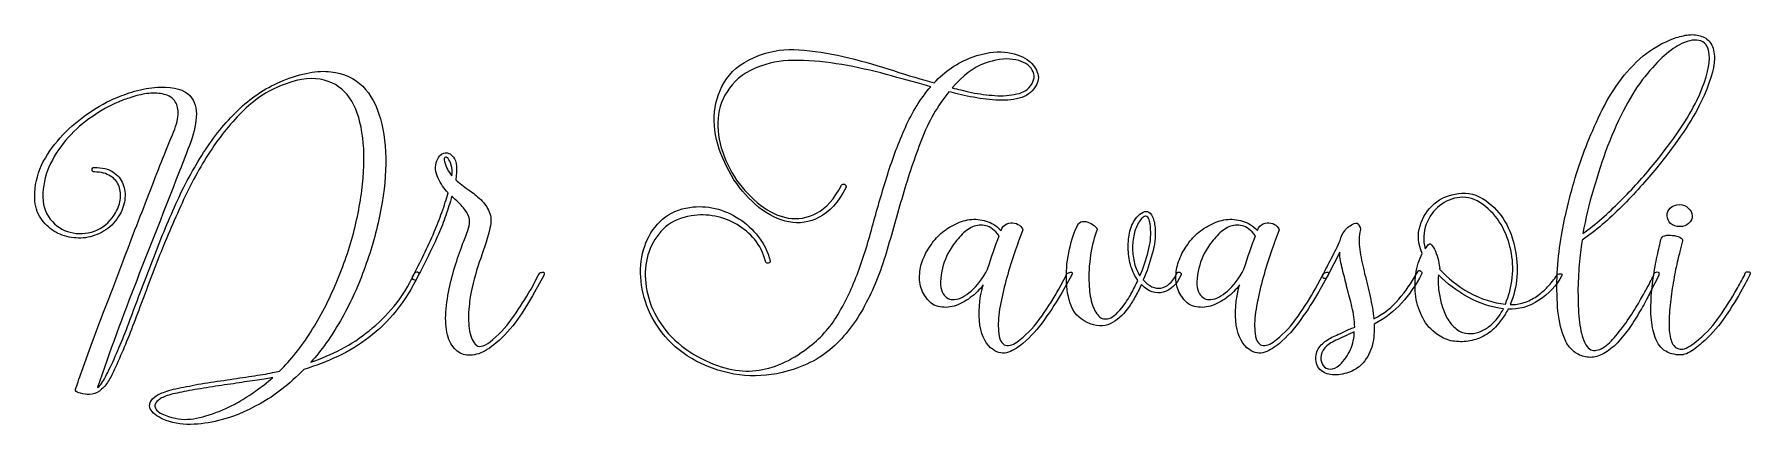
# Model space of a CAD drawing. Header units: millimetres. Extents: x 46 to 160, y 178 to 204.
import ezdxf

# ---------------------------------------------------------------- set-up
doc = ezdxf.new("R2010")
doc.units = ezdxf.units.MM
doc.layers.add('Layer_1', color=7, linetype='CONTINUOUS')

msp = doc.modelspace()

# ---------------------------------------------------------------- linework, layer by layer
at = {"layer": 'Layer_1', "color": 7}
for points in [[(107.0089, 200.213137)], [(73.455467, 195.33634)], [(50.316043, 194.65054)], [(99.693704, 193.78694)], [(155.06574, 192.49154)], [(148.69032, 190.58654)], [(110.1077, 190.43414)], [(127.0495, 190.43414)], [(119.4041, 187.79254)], [(139.13991, 187.84334)], [(147.29331, 187.81794)], [(152.88132, 186.90354)], [(118.6675, 185.70974)], [(73.557067, 184.41434)], [(133.5773, 184.08414)], [(134.8981, 184.59214)], [(156.53894, 183.34754)], [(58.342442, 178.75014)]]:
    msp.add_lwpolyline(points, close=True, dxfattribs=at)
for points in [[(111.6571, 190.76434), (111.4285, 190.18014)], [(128.5989, 190.76434), (128.3703, 190.18014)], [(138.25091, 189.57054), (138.47951, 189.84994)], [(155.26894, 190.10394), (155.09114, 189.39274)], [(132.6121, 189.34194), (131.8247, 187.81794), (131.7485, 187.66554)], [(71.677467, 187.71634), (71.601267, 187.56394)], [(79.170467, 186.90354), (79.653067, 187.81794), (79.729267, 187.94494)], [(80.008667, 187.81794), (79.399067, 186.70034)], [(114.0447, 186.90354), (114.5273, 187.81794)], [(114.8829, 187.81794), (114.2733, 186.70034)], [(130.9865, 186.90354), (131.4691, 187.81794)], [(131.8247, 187.81794), (131.2151, 186.70034)], [(137.6921, 187.91954), (137.7683, 188.04654)], [(153.69412, 187.81794), (153.13532, 186.70034)], [(153.36392, 187.81794), (153.36392, 187.86874)], [(159.40914, 187.25914), (159.10434, 186.70034)], [(159.38374, 187.89414), (159.43454, 187.99574), (159.45994, 188.02114)], [(49.477843, 181.49334), (50.189043, 183.44914)]]:
    msp.add_lwpolyline(points, dxfattribs=at)
for points in [[(152.67812, 202.321337), (153.28772, 202.829337), (153.97352, 203.218804), (154.73552, 203.489737)], [(155.21812, 203.134137), (154.489987, 202.79547), (153.677187, 202.067337), (152.77972, 200.949737)], [(154.73552, 203.489737), (155.057253, 203.60827), (155.37052, 203.68447), (155.67532, 203.718337)], [(156.48812, 203.311937), (156.13252, 203.43047), (155.709187, 203.371204), (155.21812, 203.134137)], [(155.67532, 203.718337), (155.997053, 203.752204), (156.28492, 203.718337), (156.53892, 203.616737)], [(157.04692, 202.168937), (157.04692, 202.812404), (156.860653, 203.193404), (156.48812, 203.311937)], [(156.53892, 203.616737), (156.79292, 203.53207), (156.99612, 203.371204), (157.14852, 203.134137)], [(157.14852, 203.134137), (157.30092, 202.89707), (157.37712, 202.56687), (157.37712, 202.143537)], [(92.276905, 201.051337), (92.801838, 201.694804), (93.597705, 202.177404), (94.664505, 202.499137)], [(94.664505, 202.499137), (95.426505, 202.736204), (96.281638, 202.803937), (97.229905, 202.702337)], [(97.179105, 202.016537), (96.247772, 202.067337), (95.418038, 201.98267), (94.689905, 201.762537)], [(100.0747, 201.686337), (99.092569, 201.872604), (98.127371, 201.98267), (97.179105, 202.016537)], [(97.229905, 202.702337), (98.195104, 202.61767), (99.177236, 202.448337), (100.1763, 202.194337)], [(100.1763, 202.194337), (101.175367, 201.95727), (102.1575, 201.67787), (103.1227, 201.356137)], [(106.9581, 201.533937), (107.381433, 201.821804), (107.838633, 202.05887), (108.3297, 202.245137)], [(108.3297, 202.245137), (109.1425, 202.533004), (109.8537, 202.64307), (110.4633, 202.575337)], [(111.0221, 202.092737), (110.480233, 202.177404), (109.845233, 202.08427), (109.1171, 201.813337)], [(110.4633, 202.575337), (111.0729, 202.507604), (111.572433, 202.346737), (111.9619, 202.092737)], [(112.2159, 201.508537), (111.9619, 201.83027), (111.563967, 202.025004), (111.0221, 202.092737)], [(111.9619, 202.092737), (112.2667, 201.872604), (112.486833, 201.593204), (112.6223, 201.254537)], [(151.05252, 200.568737), (151.526653, 201.229137), (152.06852, 201.813337), (152.67812, 202.321337)], [(156.20872, 199.374937), (156.76752, 200.543337), (157.04692, 201.47467), (157.04692, 202.168937)], [(157.37712, 202.143537), (157.360187, 201.432337), (157.063853, 200.475604), (156.48812, 199.273337)], [(62.787442, 200.695737), (64.023575, 201.186804), (65.073442, 201.381537), (65.937042, 201.279937)], [(65.505242, 200.721137), (64.810975, 200.924337), (63.947375, 200.83967), (62.914442, 200.467137)], [(65.937042, 201.279937), (66.800642, 201.178337), (67.503375, 200.856604), (68.045242, 200.314737)], [(91.337105, 198.917737), (91.455638, 199.69667), (91.768905, 200.40787), (92.276905, 201.051337)], [(94.689905, 201.762537), (93.690838, 201.457737), (92.945772, 201.009004), (92.454705, 200.416337)], [(102.9957, 201.000537), (102.047433, 201.27147), (101.073767, 201.50007), (100.0747, 201.686337)], [(105.5865, 200.289337), (104.8245, 200.50947), (103.9609, 200.746537), (102.9957, 201.000537)], [(103.1227, 201.356137), (104.104833, 201.034404), (105.0023, 200.76347), (105.8151, 200.543337)], [(105.8151, 200.543337), (106.1707, 200.932804), (106.5517, 201.263004), (106.9581, 201.533937)], [(109.1171, 201.813337), (108.4059, 201.559337), (107.703167, 201.025937), (107.0089, 200.213137)], [(112.2667, 200.467137), (112.486833, 200.83967), (112.4699, 201.186804), (112.2159, 201.508537)], [(112.6223, 201.254537), (112.757767, 200.932804), (112.715433, 200.61107), (112.4953, 200.289337)], [(152.77972, 200.949737), (151.882253, 199.832137), (151.060987, 198.299671), (150.31592, 196.35234)], [(51.814643, 199.578137), (52.20411, 199.74747), (52.652843, 199.89987), (53.160843, 200.035337)], [(53.770443, 199.832137), (53.414843, 199.781337), (53.06771, 199.69667), (52.729043, 199.578137)], [(53.160843, 200.035337), (53.668843, 200.170804), (54.168376, 200.247004), (54.659443, 200.263937)], [(54.811843, 199.806737), (54.49011, 199.87447), (54.142976, 199.882937), (53.770443, 199.832137)], [(54.659443, 200.263937), (55.624643, 200.28087), (56.276576, 200.094604), (56.615243, 199.705137)], [(55.599243, 199.374937), (55.412976, 199.612004), (55.15051, 199.755937), (54.811843, 199.806737)], [(56.615243, 199.705137), (56.953909, 199.332604), (57.097842, 198.85847), (57.047042, 198.282737)], [(59.942642, 198.866937), (60.789309, 199.662804), (61.737575, 200.272404), (62.787442, 200.695737)], [(62.914442, 200.467137), (61.915375, 200.111537), (61.009442, 199.535804), (60.196642, 198.739937)], [(67.181642, 199.552737), (66.775242, 200.145404), (66.216442, 200.53487), (65.505242, 200.721137)], [(68.045242, 200.314737), (68.587109, 199.77287), (68.976575, 199.053204), (69.213642, 198.155737)], [(92.454705, 200.416337), (91.963638, 199.82367), (91.667305, 199.171737), (91.565705, 198.460537)], [(103.9101, 197.596937), (104.350367, 198.596004), (104.909167, 199.49347), (105.5865, 200.289337)], [(106.7803, 199.959137), (106.035233, 199.027804), (105.4341, 197.969471), (104.9769, 196.78414)], [(108.2027, 199.628937), (107.6439, 199.74747), (107.169767, 199.857537), (106.7803, 199.959137)], [(107.0089, 200.213137), (107.347567, 200.12847), (107.7709, 200.02687), (108.2789, 199.908337)], [(108.2789, 199.908337), (108.803833, 199.806737), (109.3203, 199.739004), (109.8283, 199.705137)], [(109.8283, 199.705137), (110.353233, 199.67127), (110.835833, 199.705137), (111.2761, 199.806737)], [(111.2761, 199.806737), (111.7333, 199.908337), (112.0635, 200.12847), (112.2667, 200.467137)], [(112.4953, 200.289337), (112.258233, 199.89987), (111.902633, 199.64587), (111.4285, 199.527337)], [(149.83332, 198.485937), (150.18892, 199.231004), (150.59532, 199.92527), (151.05252, 200.568737)], [(48.233243, 197.114337), (48.758176, 197.656204), (49.33391, 198.138804), (49.960443, 198.562137)], [(49.960443, 198.562137), (50.586976, 198.98547), (51.205043, 199.324137), (51.814643, 199.578137)], [(51.941643, 199.298737), (51.348976, 199.044737), (50.75631, 198.714537), (50.163643, 198.308137)], [(52.729043, 199.578137), (52.40731, 199.476537), (52.144843, 199.383404), (51.941643, 199.298737)], [(55.548443, 197.292137), (55.751643, 197.800137), (55.853243, 198.22347), (55.853243, 198.562137)], [(55.853243, 198.562137), (55.853243, 198.900804), (55.768576, 199.171737), (55.599243, 199.374937)], [(57.656642, 196.12374), (58.333975, 197.156671), (59.095975, 198.07107), (59.942642, 198.866937)], [(60.196642, 198.739937), (59.383842, 197.961004), (58.638775, 197.046605), (57.961442, 195.99674)], [(67.994442, 197.266737), (67.858975, 198.19807), (67.588042, 198.96007), (67.181642, 199.552737)], [(91.514905, 196.47934), (91.277838, 197.326005), (91.218572, 198.138804), (91.337105, 198.917737)], [(109.8791, 199.400337), (109.3203, 199.434204), (108.7615, 199.510404), (108.2027, 199.628937)], [(111.4285, 199.527337), (110.954367, 199.408804), (110.4379, 199.36647), (109.8791, 199.400337)], [(153.33852, 195.13314), (154.693187, 196.792605), (155.64992, 198.206537), (156.20872, 199.374937)], [(156.48812, 199.273337), (155.912387, 198.07107), (154.93872, 196.623271), (153.56712, 194.92994)], [(50.163643, 198.308137), (49.58791, 197.91867), (49.062976, 197.461471), (48.588843, 196.93654)], [(57.047042, 198.282737), (57.013175, 197.707004), (56.860776, 197.080471), (56.589843, 196.40314)], [(69.213642, 198.155737), (69.467642, 197.275206), (69.586175, 196.284607), (69.569242, 195.18394)], [(91.565705, 198.460537), (91.464105, 197.749337), (91.523372, 197.012738), (91.743505, 196.25074)], [(102.7417, 194.49814), (103.080367, 195.581873), (103.469833, 196.614806), (103.9101, 197.596937)], [(148.89352, 196.32694), (149.164453, 197.038138), (149.47772, 197.757804), (149.83332, 198.485937)], [(46.937843, 195.33634), (47.293443, 195.979807), (47.725243, 196.572472), (48.233243, 197.114337)], [(48.588843, 196.93654), (48.11471, 196.411607), (47.725243, 195.835873), (47.420443, 195.20934)], [(54.837243, 195.56494), (55.108176, 196.22534), (55.345243, 196.801072), (55.548443, 197.292137)], [(56.589843, 196.40314), (56.335843, 195.725807), (56.098776, 195.10774), (55.878643, 194.54894)], [(68.070642, 194.24414), (68.172242, 195.344807), (68.146842, 196.352339), (67.994442, 197.266737)], [(92.581705, 194.14254), (92.124505, 194.870673), (91.768905, 195.649607), (91.514905, 196.47934)], [(91.743505, 196.25074), (91.980572, 195.48874), (92.319238, 194.77754), (92.759505, 194.11714)], [(104.9769, 196.78414), (104.5197, 195.598807), (104.104833, 194.37114), (103.7323, 193.10114)], [(148.18232, 194.26954), (148.402453, 194.997673), (148.63952, 195.683473), (148.89352, 196.32694)], [(150.31592, 196.35234), (149.977253, 195.421007), (149.663987, 194.47274), (149.37612, 193.50754)], [(46.379043, 193.27894), (46.41291, 194.007073), (46.599176, 194.692873), (46.937843, 195.33634)], [(47.420443, 195.20934), (47.115643, 194.59974), (46.94631, 193.947807), (46.912443, 193.25354)], [(54.024443, 193.45674), (54.31231, 194.21874), (54.583243, 194.921473), (54.837243, 195.56494)], [(55.802443, 192.77094), (56.361242, 193.973207), (56.979309, 195.090807), (57.656642, 196.12374)], [(57.961442, 195.99674), (57.284109, 194.963807), (56.666042, 193.829273), (56.107243, 192.59314)], [(69.569242, 195.18394), (69.552309, 194.100207), (69.416842, 192.94874), (69.162842, 191.72954)], [(73.023667, 194.24414), (72.8374, 194.633607), (72.812, 195.014607), (72.947467, 195.38714)], [(72.947467, 195.38714), (73.032134, 195.658073), (73.184534, 195.827407), (73.404667, 195.89514)], [(73.404667, 195.89514), (73.641734, 195.962873), (73.8534, 195.878207), (74.039667, 195.64114)], [(73.480867, 195.61574), (73.430067, 195.581873), (73.4216, 195.48874), (73.455467, 195.33634)], [(73.455467, 195.33634), (73.540134, 194.98074), (73.701, 194.667473), (73.938067, 194.39654)], [(73.684067, 195.53954), (73.616334, 195.624207), (73.5486, 195.649607), (73.480867, 195.61574)], [(73.887267, 195.10774), (73.836467, 195.31094), (73.768734, 195.454873), (73.684067, 195.53954)], [(73.938067, 194.39654), (73.971934, 194.684407), (73.955, 194.921473), (73.887267, 195.10774)], [(74.039667, 195.64114), (74.1582, 195.505673), (74.225934, 195.302473), (74.242867, 195.03154)], [(151.15412, 192.72014), (151.96692, 193.53294), (152.695053, 194.337273), (153.33852, 195.13314)], [(50.163643, 194.80294), (50.163643, 194.90454), (50.214443, 194.95534), (50.316043, 194.95534)], [(50.316043, 194.65054), (50.214443, 194.65054), (50.163643, 194.70134), (50.163643, 194.80294)], [(50.316043, 194.95534), (50.824043, 194.95534), (51.230443, 194.85374), (51.535243, 194.65054)], [(51.382843, 194.37114), (51.11191, 194.557407), (50.75631, 194.65054), (50.316043, 194.65054)], [(51.941643, 193.71074), (51.840043, 193.981673), (51.653776, 194.201807), (51.382843, 194.37114)], [(51.535243, 194.65054), (51.856976, 194.44734), (52.07711, 194.184873), (52.195643, 193.86314)], [(55.878643, 194.54894), (54.964243, 192.21214), (54.041376, 189.858407), (53.110043, 187.48774)], [(67.486442, 190.81514), (67.791242, 192.017407), (67.985975, 193.160407), (68.070642, 194.24414)], [(73.684067, 193.27894), (73.430067, 193.549873), (73.209934, 193.871607), (73.023667, 194.24414)], [(74.242867, 195.03154), (74.2598, 194.77754), (74.242867, 194.481207), (74.192067, 194.14254)], [(74.192067, 194.14254), (74.446067, 193.905473), (74.725467, 193.68534), (75.030267, 193.48214)], [(94.232705, 192.31374), (93.606172, 192.82174), (93.055838, 193.43134), (92.581705, 194.14254)], [(92.759505, 194.11714), (93.216705, 193.473673), (93.741638, 192.92334), (94.334305, 192.46614)], [(101.7765, 191.22154), (102.0813, 192.33914), (102.403033, 193.43134), (102.7417, 194.49814)], [(147.59812, 192.05974), (147.767453, 192.82174), (147.962187, 193.55834), (148.18232, 194.26954)], [(153.56712, 194.92994), (153.228453, 194.52354), (152.864387, 194.100207), (152.47492, 193.65994)], [(46.607643, 191.88194), (46.421376, 192.28834), (46.345176, 192.754007), (46.379043, 193.27894)], [(46.912443, 193.25354), (46.878576, 192.54234), (47.039443, 191.966607), (47.395043, 191.52634)], [(52.017843, 192.79634), (52.068643, 193.135007), (52.043243, 193.439807), (51.941643, 193.71074)], [(52.195643, 193.86314), (52.33111, 193.541407), (52.373443, 193.185807), (52.322643, 192.79634)], [(53.110043, 191.11994), (53.431776, 191.93274), (53.736576, 192.711673), (54.024443, 193.45674)], [(73.277667, 191.98354), (73.447, 192.44074), (73.582467, 192.87254), (73.684067, 193.27894)], [(73.938067, 193.05034), (73.819534, 192.627007), (73.684067, 192.203673), (73.531667, 191.78034)], [(74.700067, 192.28834), (74.5138, 192.508473), (74.2598, 192.762473), (73.938067, 193.05034)], [(75.030267, 193.48214), (75.335067, 193.27894), (75.606, 193.058807), (75.843067, 192.82174)], [(98.042705, 191.93274), (98.669238, 192.254473), (99.219571, 192.87254), (99.693704, 193.78694)], [(99.973104, 193.60914), (99.465104, 192.64394), (98.880904, 191.992007), (98.220505, 191.65334)], [(99.693704, 193.78694), (99.744504, 193.854673), (99.812237, 193.871607), (99.896904, 193.83774)], [(99.896904, 193.83774), (99.981568, 193.78694), (100.006968, 193.71074), (99.973104, 193.60914)], [(103.7323, 193.10114), (103.3767, 191.83114), (103.012633, 190.56114), (102.6401, 189.29114)], [(138.86051, 192.54234), (139.31771, 192.931807), (139.85111, 193.160407), (140.46071, 193.22814)], [(140.56231, 192.97414), (140.05431, 192.92334), (139.605577, 192.737073), (139.21611, 192.41534)], [(140.46071, 193.22814), (141.087243, 193.312807), (141.688377, 193.160407), (142.26411, 192.77094)], [(142.06091, 192.51694), (141.569843, 192.87254), (141.07031, 193.02494), (140.56231, 192.97414)], [(149.37612, 193.50754), (149.088253, 192.54234), (148.859653, 191.568673), (148.69032, 190.58654)], [(152.47492, 193.65994), (152.085453, 193.219673), (151.679053, 192.787873), (151.25572, 192.36454)], [(47.395043, 190.91674), (47.07331, 191.17074), (46.810843, 191.492473), (46.607643, 191.88194)], [(50.316043, 190.73894), (50.85791, 190.925207), (51.298176, 191.289273), (51.636843, 191.83114)], [(51.636843, 191.83114), (51.840043, 192.152873), (51.967043, 192.474607), (52.017843, 192.79634)], [(52.322643, 192.79634), (52.271843, 192.423807), (52.12791, 192.051273), (51.890843, 191.67874)], [(54.278443, 189.11334), (54.752576, 190.349473), (55.260576, 191.568673), (55.802443, 192.77094)], [(56.107243, 192.59314), (55.548443, 191.37394), (55.02351, 190.146273), (54.532443, 188.91014)], [(69.162842, 191.72954), (68.908842, 190.527273), (68.561709, 189.333473), (68.121442, 188.14814)], [(72.769667, 190.68814), (72.955934, 191.111473), (73.125267, 191.543273), (73.277667, 191.98354)], [(73.531667, 191.78034), (73.3962, 191.37394), (73.235334, 190.959073), (73.049067, 190.53574)], [(75.055667, 191.67874), (75.004867, 191.88194), (74.886334, 192.08514), (74.700067, 192.28834)], [(75.843067, 192.82174), (76.097067, 192.584673), (76.283334, 192.31374), (76.401867, 192.00894)], [(76.401867, 192.00894), (76.537334, 191.721073), (76.554267, 191.365473), (76.452667, 190.94214)], [(87.857305, 191.52634), (88.348372, 191.949673), (88.949505, 192.21214), (89.660705, 192.31374)], [(89.762305, 191.75494), (89.084972, 191.65334), (88.517705, 191.407807), (88.060505, 191.01834)], [(89.660705, 192.31374), (90.219505, 192.398407), (90.778305, 192.373007), (91.337105, 192.23754)], [(91.337105, 191.72954), (90.812172, 191.83114), (90.287238, 191.839607), (89.762305, 191.75494)], [(91.337105, 192.23754), (91.912838, 192.102073), (92.437772, 191.873473), (92.911905, 191.55174)], [(92.784905, 191.17074), (92.344638, 191.441673), (91.862038, 191.62794), (91.337105, 191.72954)], [(96.213905, 191.34854), (95.536572, 191.484007), (94.876172, 191.80574), (94.232705, 192.31374)], [(94.334305, 192.46614), (94.926972, 192.00894), (95.536572, 191.721073), (96.163105, 191.60254)], [(96.163105, 191.60254), (96.806572, 191.50094), (97.433105, 191.611007), (98.042705, 191.93274)], [(119.1247, 191.55174), (119.243233, 191.721073), (119.370233, 191.848073), (119.5057, 191.93274)], [(119.5057, 191.93274), (119.6581, 192.03434), (119.793567, 192.068207), (119.9121, 192.03434)], [(119.8105, 191.72954), (119.742767, 191.746473), (119.666567, 191.712607), (119.5819, 191.62794)], [(120.0137, 191.50094), (119.9629, 191.636407), (119.895167, 191.712607), (119.8105, 191.72954)], [(119.9121, 192.03434), (120.047567, 192.000473), (120.157633, 191.88194), (120.2423, 191.67874)], [(137.92071, 191.09454), (138.106977, 191.687207), (138.420243, 192.169807), (138.86051, 192.54234)], [(139.21611, 192.41534), (138.826643, 192.11054), (138.53031, 191.70414), (138.32711, 191.19614)], [(143.28011, 191.17074), (142.97531, 191.695673), (142.56891, 192.144407), (142.06091, 192.51694)], [(142.26411, 192.77094), (142.789043, 192.381473), (143.212377, 191.915807), (143.53411, 191.37394)], [(147.21712, 190.18014), (147.335653, 190.89134), (147.462653, 191.517873), (147.59812, 192.05974)], [(148.69032, 190.58654), (149.520053, 191.19614), (150.34132, 191.90734), (151.15412, 192.72014)], [(151.25572, 192.36454), (150.832387, 191.941207), (150.400587, 191.543273), (149.96032, 191.17074)], [(154.25294, 191.75494), (154.236007, 191.95814), (154.30374, 192.127473), (154.45614, 192.26294)], [(154.48154, 191.24694), (154.32914, 191.39934), (154.25294, 191.568673), (154.25294, 191.75494)], [(154.45614, 192.26294), (154.625473, 192.41534), (154.828673, 192.49154), (155.06574, 192.49154)], [(155.06574, 192.49154), (155.302807, 192.49154), (155.49754, 192.41534), (155.64994, 192.26294)], [(155.64994, 192.26294), (155.819273, 192.127473), (155.90394, 191.95814), (155.90394, 191.75494)], [(155.90394, 191.75494), (155.920873, 191.568673), (155.844673, 191.39934), (155.67534, 191.24694)], [(47.395043, 191.52634), (47.767576, 191.086073), (48.207843, 190.798207), (48.715843, 190.66274)], [(48.487243, 190.38334), (48.080843, 190.48494), (47.716776, 190.66274), (47.395043, 190.91674)], [(48.715843, 190.66274), (49.240776, 190.527273), (49.774176, 190.552673), (50.316043, 190.73894)], [(50.925643, 190.73894), (50.55311, 190.518807), (50.155176, 190.374873), (49.731843, 190.30714)], [(51.890843, 191.67874), (51.636843, 191.27234), (51.31511, 190.959073), (50.925643, 190.73894)], [(52.195643, 188.70694), (52.500443, 189.51974), (52.805243, 190.324073), (53.110043, 191.11994)], [(66.292642, 187.30994), (66.783709, 188.461407), (67.181642, 189.629807), (67.486442, 190.81514)], [(72.083867, 189.18954), (72.337867, 189.69754), (72.566467, 190.197073), (72.769667, 190.68814)], [(74.852467, 190.40874), (74.971, 190.679673), (75.0472, 190.908273), (75.081067, 191.09454)], [(75.081067, 191.09454), (75.131867, 191.29774), (75.1234, 191.492473), (75.055667, 191.67874)], [(76.452667, 190.94214), (76.3172, 190.349473), (76.114, 189.689073), (75.843067, 188.96094)], [(86.765105, 189.97694), (87.019105, 190.58654), (87.383172, 191.103007), (87.857305, 191.52634)], [(88.060505, 191.01834), (87.620238, 190.628873), (87.281572, 190.15474), (87.044505, 189.59594)], [(93.953305, 190.18014), (93.614638, 190.58654), (93.225172, 190.91674), (92.784905, 191.17074)], [(92.911905, 191.55174), (93.402972, 191.24694), (93.826305, 190.857473), (94.181905, 190.38334)], [(98.220505, 191.65334), (97.560105, 191.314673), (96.891238, 191.213073), (96.213905, 191.34854)], [(100.7859, 188.04654), (101.158433, 189.06254), (101.488633, 190.120873), (101.7765, 191.22154)], [(106.1453, 190.48494), (106.433167, 190.755873), (106.746433, 190.976007), (107.0851, 191.14534)], [(107.0851, 191.14534), (107.4407, 191.331607), (107.7963, 191.45014), (108.1519, 191.50094)], [(108.3551, 191.01834), (108.084167, 190.899807), (107.8217, 190.705073), (107.5677, 190.43414)], [(108.1519, 191.50094), (108.524433, 191.55174), (108.8885, 191.517873), (109.2441, 191.39934)], [(109.2187, 191.09454), (108.930833, 191.162273), (108.642967, 191.136873), (108.3551, 191.01834)], [(110.1077, 190.43414), (109.819833, 190.806673), (109.5235, 191.026807), (109.2187, 191.09454)], [(109.2441, 191.39934), (109.5997, 191.29774), (109.9299, 191.09454), (110.2347, 190.78974)], [(110.2347, 190.78974), (110.319367, 191.026807), (110.446367, 191.17074), (110.6157, 191.22154)], [(110.6157, 191.22154), (110.785033, 191.289273), (110.954367, 191.306207), (111.1237, 191.27234)], [(111.1237, 191.27234), (111.293033, 191.238473), (111.4285, 191.162273), (111.5301, 191.04374)], [(111.5301, 191.04374), (111.648633, 190.94214), (111.690967, 190.849007), (111.6571, 190.76434)], [(114.7559, 189.54514), (114.9083, 190.20554), (115.0861, 190.730473), (115.2893, 191.11994)], [(115.2893, 191.11994), (115.357033, 191.27234), (115.4671, 191.357007), (115.6195, 191.37394)], [(115.6195, 191.37394), (115.7719, 191.390873), (115.9243, 191.365473), (116.0767, 191.29774)], [(116.0767, 191.29774), (116.2291, 191.230007), (116.3561, 191.14534), (116.4577, 191.04374)], [(116.5847, 190.84054), (116.398433, 190.38334), (116.2545, 189.82454), (116.1529, 189.16414)], [(116.4577, 191.04374), (116.5593, 190.959073), (116.601633, 190.89134), (116.5847, 190.84054)], [(118.6421, 189.49434), (118.625167, 189.883807), (118.650567, 190.25634), (118.7183, 190.61194)], [(118.7183, 190.61194), (118.802967, 190.984473), (118.938433, 191.29774), (119.1247, 191.55174)], [(119.3533, 191.34854), (119.2009, 191.111473), (119.090833, 190.84054), (119.0231, 190.53574)], [(119.5819, 191.62794), (119.497233, 191.560207), (119.421033, 191.467073), (119.3533, 191.34854)], [(119.9629, 189.39274), (120.098367, 189.934607), (120.149167, 190.417207), (120.1153, 190.84054)], [(120.1153, 190.84054), (120.098367, 191.14534), (120.0645, 191.365473), (120.0137, 191.50094)], [(120.4201, 190.81514), (120.453967, 190.374873), (120.386233, 189.84994), (120.2169, 189.24034)], [(120.2423, 191.67874), (120.3439, 191.492473), (120.403167, 191.204607), (120.4201, 190.81514)], [(123.0871, 190.48494), (123.374967, 190.755873), (123.688233, 190.976007), (124.0269, 191.14534)], [(124.0269, 191.14534), (124.3825, 191.331607), (124.7381, 191.45014), (125.0937, 191.50094)], [(125.2969, 191.01834), (125.025967, 190.899807), (124.7635, 190.705073), (124.5095, 190.43414)], [(125.0937, 191.50094), (125.466233, 191.55174), (125.8303, 191.517873), (126.1859, 191.39934)], [(126.1605, 191.09454), (125.872633, 191.162273), (125.584767, 191.136873), (125.2969, 191.01834)], [(127.0495, 190.43414), (126.761633, 190.806673), (126.4653, 191.026807), (126.1605, 191.09454)], [(126.1859, 191.39934), (126.5415, 191.29774), (126.8717, 191.09454), (127.1765, 190.78974)], [(127.1765, 190.78974), (127.261167, 191.026807), (127.388167, 191.17074), (127.5575, 191.22154)], [(127.5575, 191.22154), (127.726833, 191.289273), (127.896167, 191.306207), (128.0655, 191.27234)], [(128.0655, 191.27234), (128.234833, 191.238473), (128.3703, 191.162273), (128.4719, 191.04374)], [(128.4719, 191.04374), (128.590433, 190.94214), (128.632767, 190.849007), (128.5989, 190.76434)], [(132.6375, 190.12934), (132.705233, 190.366407), (132.806833, 190.578073), (132.9423, 190.76434)], [(132.9423, 190.76434), (133.0947, 190.96754), (133.306367, 191.128407), (133.5773, 191.24694)], [(133.5773, 191.24694), (133.7297, 191.314673), (133.839767, 191.263873), (133.9075, 191.09454)], [(133.9329, 190.66274), (133.8821, 190.25634), (133.890567, 189.816073), (133.9583, 189.34194)], [(133.9075, 191.09454), (133.992167, 190.925207), (134.000633, 190.781273), (133.9329, 190.66274)], [(138.07311, 189.26574), (137.785243, 189.892273), (137.734443, 190.501873), (137.92071, 191.09454)], [(138.32711, 191.19614), (138.140843, 190.68814), (138.115443, 190.146273), (138.25091, 189.57054)], [(143.91511, 189.49434), (143.796577, 190.087007), (143.58491, 190.645807), (143.28011, 191.17074)], [(143.53411, 191.37394), (143.855843, 190.832073), (144.075977, 190.247873), (144.19451, 189.62134)], [(149.96032, 191.17074), (149.520053, 190.798207), (149.079787, 190.45954), (148.63952, 190.15474)], [(155.09114, 191.04374), (154.854073, 191.04374), (154.650873, 191.111473), (154.48154, 191.24694)], [(155.67534, 191.24694), (155.52294, 191.111473), (155.328207, 191.04374), (155.09114, 191.04374)], [(49.731843, 190.30714), (49.325443, 190.25634), (48.910576, 190.28174), (48.487243, 190.38334)], [(73.049067, 190.53574), (72.8628, 190.095473), (72.642667, 189.629807), (72.388667, 189.13874)], [(74.446067, 189.31654), (74.6154, 189.790673), (74.750867, 190.15474), (74.852467, 190.40874)], [(86.409505, 187.97034), (86.409505, 188.698473), (86.528038, 189.36734), (86.765105, 189.97694)], [(87.044505, 189.59594), (86.824372, 189.054073), (86.714305, 188.45294), (86.714305, 187.79254)], [(94.664505, 188.75774), (94.529038, 189.299607), (94.291972, 189.77374), (93.953305, 190.18014)], [(94.181905, 190.38334), (94.554438, 189.909207), (94.816905, 189.375807), (94.969305, 188.78314)], [(104.9769, 188.60534), (105.095433, 188.96094), (105.2563, 189.299607), (105.4595, 189.62134)], [(105.4595, 189.62134), (105.679633, 189.960007), (105.908233, 190.247873), (106.1453, 190.48494)], [(106.9327, 189.62134), (106.6279, 189.147207), (106.4247, 188.639207), (106.3231, 188.09734)], [(107.5677, 190.43414), (107.330633, 190.18014), (107.118967, 189.909207), (106.9327, 189.62134)], [(109.3457, 188.22434), (109.5997, 189.03714), (109.8537, 189.77374), (110.1077, 190.43414)], [(111.4285, 190.18014), (111.2761, 189.756807), (111.106767, 189.26574), (110.9205, 188.70694)], [(114.5527, 187.58934), (114.535767, 188.24974), (114.6035, 188.901673), (114.7559, 189.54514)], [(118.8199, 188.40214), (118.7183, 188.75774), (118.659033, 189.121807), (118.6421, 189.49434)], [(119.0231, 190.53574), (118.955367, 190.23094), (118.9215, 189.909207), (118.9215, 189.57054)], [(118.9215, 189.57054), (118.938433, 189.248807), (118.980767, 188.927073), (119.0485, 188.60534)], [(121.9187, 188.60534), (122.037233, 188.96094), (122.1981, 189.299607), (122.4013, 189.62134)], [(122.4013, 189.62134), (122.621433, 189.960007), (122.850033, 190.247873), (123.0871, 190.48494)], [(123.8745, 189.62134), (123.5697, 189.147207), (123.3665, 188.639207), (123.2649, 188.09734)], [(124.5095, 190.43414), (124.272433, 190.18014), (124.060767, 189.909207), (123.8745, 189.62134)], [(126.2875, 188.22434), (126.5415, 189.03714), (126.7955, 189.77374), (127.0495, 190.43414)], [(128.3703, 190.18014), (128.2179, 189.756807), (128.048567, 189.26574), (127.8623, 188.70694)], [(132.0787, 188.96094), (132.2819, 189.350407), (132.468167, 189.739873), (132.6375, 190.12934)], [(138.47951, 189.84994), (138.564177, 189.934607), (138.648843, 189.909207), (138.73351, 189.77374)], [(138.73351, 189.77374), (138.83511, 189.638273), (138.919777, 189.46894), (138.98751, 189.26574)], [(144.01671, 187.66554), (144.084443, 188.292073), (144.050577, 188.901673), (143.91511, 189.49434)], [(144.19451, 189.62134), (144.329977, 189.01174), (144.37231, 188.37674), (144.32151, 187.71634)], [(146.98852, 187.97034), (147.03932, 188.73234), (147.11552, 189.46894), (147.21712, 190.18014)], [(148.63952, 190.15474), (148.58872, 189.782207), (148.529453, 189.308073), (148.46172, 188.73234)], [(153.59254, 189.08794), (153.69414, 189.54514), (153.778807, 189.909207), (153.84654, 190.18014)], [(153.84654, 190.18014), (153.863473, 190.315607), (153.94814, 190.400273), (154.10054, 190.43414)], [(154.10054, 190.43414), (154.269873, 190.48494), (154.439207, 190.493407), (154.60854, 190.45954)], [(154.60854, 190.45954), (154.794807, 190.442607), (154.955673, 190.400273), (155.09114, 190.33254)], [(155.09114, 190.33254), (155.226607, 190.264807), (155.285873, 190.188607), (155.26894, 190.10394)], [(51.128843, 185.93834), (51.484443, 186.835807), (51.840043, 187.758673), (52.195643, 188.70694)], [(52.906843, 185.50654), (53.34711, 186.691873), (53.80431, 187.89414), (54.278443, 189.11334)], [(54.532443, 188.91014), (54.05831, 187.674007), (53.60111, 186.47174), (53.160843, 185.30334)], [(71.347267, 187.71634), (71.601267, 188.207407), (71.8468, 188.698473), (72.083867, 189.18954)], [(72.388667, 189.13874), (72.1516, 188.647673), (71.914534, 188.17354), (71.677467, 187.71634)], [(73.963467, 187.76714), (74.115867, 188.32594), (74.276734, 188.842407), (74.446067, 189.31654)], [(75.843067, 188.96094), (75.589067, 188.232807), (75.3774, 187.48774), (75.208067, 186.72574)], [(94.842305, 188.63074), (94.757638, 188.596873), (94.698372, 188.639207), (94.664505, 188.75774)], [(94.969305, 188.78314), (95.003172, 188.68154), (94.960838, 188.63074), (94.842305, 188.63074)], [(102.6401, 189.29114), (102.267567, 188.038073), (101.793433, 186.87814), (101.2177, 185.81134)], [(104.8499, 187.51314), (104.832967, 187.885673), (104.8753, 188.24974), (104.9769, 188.60534)], [(110.9205, 188.70694), (110.751167, 188.165073), (110.5903, 187.606273), (110.4379, 187.03054)], [(116.1529, 189.16414), (116.0513, 188.520673), (116.017433, 187.885673), (116.0513, 187.25914)], [(119.2771, 187.48774), (119.090833, 187.74174), (118.938433, 188.04654), (118.8199, 188.40214)], [(119.0485, 188.60534), (119.133167, 188.30054), (119.2517, 188.029607), (119.4041, 187.79254)], [(119.4041, 187.79254), (119.641167, 188.317473), (119.827433, 188.850873), (119.9629, 189.39274)], [(120.2169, 189.24034), (120.0645, 188.647673), (119.869767, 188.07194), (119.6327, 187.51314)], [(121.7917, 187.51314), (121.774767, 187.885673), (121.8171, 188.24974), (121.9187, 188.60534)], [(127.8623, 188.70694), (127.692967, 188.165073), (127.5321, 187.606273), (127.3797, 187.03054)], [(131.4945, 187.81794), (131.680767, 188.190473), (131.8755, 188.571473), (132.0787, 188.96094)], [(132.7899, 188.22434), (132.6883, 188.613807), (132.629033, 188.98634), (132.6121, 189.34194)], [(133.9583, 189.34194), (134.042967, 188.88474), (134.144567, 188.410607), (134.2631, 187.91954)], [(137.64131, 187.89414), (137.709043, 188.40214), (137.852977, 188.85934), (138.07311, 189.26574)], [(138.98751, 189.26574), (139.072177, 189.06254), (139.131443, 188.850873), (139.16531, 188.63074)], [(139.16531, 188.63074), (139.21611, 188.42754), (139.233043, 188.292073), (139.21611, 188.22434)], [(148.46172, 188.73234), (148.41092, 188.17354), (148.377053, 187.580873), (148.36012, 186.95434)], [(153.33854, 187.64014), (153.406273, 188.165073), (153.49094, 188.647673), (153.59254, 189.08794)], [(155.09114, 189.39274), (155.006473, 189.054073), (154.91334, 188.65614), (154.81174, 188.19894)], [(53.110043, 187.48774), (52.195643, 185.134007), (51.332043, 182.771807), (50.519243, 180.40114)], [(64.616242, 184.08414), (65.259709, 185.10014), (65.818509, 186.175407), (66.292642, 187.30994)], [(68.121442, 188.14814), (67.698109, 186.97974), (67.181642, 185.870607), (66.572042, 184.82074)], [(70.128042, 185.78594), (70.636042, 186.412473), (71.084775, 187.13214), (71.474242, 187.94494)], [(71.753642, 187.86874), (71.313375, 186.95434), (70.813842, 186.158473), (70.255042, 185.48114)], [(71.423467, 187.51314), (71.3388, 187.56394), (71.3134, 187.631673), (71.347267, 187.71634)], [(71.601267, 187.56394), (71.5674, 187.496207), (71.508134, 187.479273), (71.423467, 187.51314)], [(71.474242, 187.94494), (71.525042, 188.029607), (71.592775, 188.063473), (71.677442, 188.04654)], [(71.677442, 188.04654), (71.762109, 188.012673), (71.787509, 187.953407), (71.753642, 187.86874)], [(73.607867, 186.03994), (73.692534, 186.632607), (73.811067, 187.20834), (73.963467, 187.76714)], [(79.729267, 187.94494), (79.7462, 187.99574), (79.813934, 188.02114), (79.932467, 188.02114)], [(79.932467, 188.02114), (80.051, 188.038073), (80.0764, 187.97034), (80.008667, 187.81794)], [(86.815905, 185.81134), (86.561905, 186.539473), (86.426438, 187.25914), (86.409505, 187.97034)], [(86.714305, 187.79254), (86.731238, 187.13214), (86.866705, 186.47174), (87.120705, 185.81134)], [(99.439704, 185.20174), (99.964635, 186.082273), (100.413367, 187.03054), (100.7859, 188.04654)], [(105.1801, 186.49714), (104.9769, 186.80194), (104.866833, 187.140607), (104.8499, 187.51314)], [(106.3231, 188.09734), (106.187633, 187.403073), (106.213033, 186.90354), (106.3993, 186.59874)], [(109.0409, 187.18294), (108.820767, 186.87814), (108.541367, 186.59874), (108.2027, 186.34474)], [(108.2535, 186.77654), (108.6599, 187.13214), (109.023967, 187.61474), (109.3457, 188.22434)], [(108.8377, 184.51594), (108.719167, 185.311807), (108.7869, 186.200807), (109.0409, 187.18294)], [(114.5273, 187.81794), (114.544233, 187.834873), (114.5527, 187.851807), (114.5527, 187.86874)], [(114.5527, 187.86874), (114.5527, 187.885673), (114.569633, 187.911073), (114.6035, 187.94494)], [(114.8829, 185.76054), (114.662767, 186.31934), (114.5527, 186.92894), (114.5527, 187.58934)], [(114.6035, 187.94494), (114.637367, 187.978807), (114.713567, 188.004207), (114.8321, 188.02114)], [(114.8321, 188.02114), (114.950633, 188.038073), (114.967567, 187.97034), (114.8829, 187.81794)], [(116.0513, 187.25914), (116.068233, 186.80194), (116.1275, 186.378607), (116.2291, 185.98914)], [(118.8199, 186.57334), (118.9723, 186.861207), (119.1247, 187.166007), (119.2771, 187.48774)], [(119.5057, 187.20834), (119.370233, 186.920473), (119.2263, 186.641073), (119.0739, 186.37014)], [(120.9535, 186.70034), (120.462433, 186.564873), (119.979833, 186.734207), (119.5057, 187.20834)], [(119.6327, 187.51314), (120.005233, 187.089807), (120.3947, 186.912007), (120.8011, 186.97974)], [(120.8011, 186.97974), (121.2075, 187.064407), (121.5377, 187.343807), (121.7917, 187.81794)], [(122.1219, 187.81794), (121.850967, 187.225273), (121.4615, 186.85274), (120.9535, 186.70034)], [(121.7917, 187.81794), (121.7917, 187.834873), (121.808633, 187.877207), (121.8425, 187.94494)], [(122.1219, 186.49714), (121.9187, 186.80194), (121.808633, 187.140607), (121.7917, 187.51314)], [(121.8425, 187.94494), (121.876367, 188.029607), (121.9441, 188.055007), (122.0457, 188.02114)], [(122.0457, 188.02114), (122.130367, 187.97034), (122.155767, 187.902607), (122.1219, 187.81794)], [(123.2649, 188.09734), (123.129433, 187.403073), (123.154833, 186.90354), (123.3411, 186.59874)], [(125.9827, 187.18294), (125.762567, 186.87814), (125.483167, 186.59874), (125.1445, 186.34474)], [(125.1953, 186.77654), (125.6017, 187.13214), (125.965767, 187.61474), (126.2875, 188.22434)], [(125.7795, 184.51594), (125.660967, 185.311807), (125.7287, 186.200807), (125.9827, 187.18294)], [(131.5707, 187.61474), (131.486033, 187.66554), (131.460633, 187.733273), (131.4945, 187.81794)], [(131.4691, 187.81794), (131.486033, 187.834873), (131.4945, 187.851807), (131.4945, 187.86874)], [(131.4945, 187.86874), (131.4945, 187.885673), (131.511433, 187.911073), (131.5453, 187.94494)], [(131.5453, 187.94494), (131.579167, 187.978807), (131.655367, 188.004207), (131.7739, 188.02114)], [(131.7485, 187.66554), (131.714633, 187.597807), (131.655367, 187.580873), (131.5707, 187.61474)], [(131.7739, 188.02114), (131.892433, 188.038073), (131.909367, 187.97034), (131.8247, 187.81794)], [(133.0947, 187.00514), (132.9931, 187.428473), (132.8915, 187.834873), (132.7899, 188.22434)], [(134.2631, 187.91954), (134.381633, 187.428473), (134.500167, 186.92894), (134.6187, 186.42094)], [(136.5237, 186.24314), (136.963967, 186.768073), (137.353433, 187.326873), (137.6921, 187.91954)], [(138.0223, 187.89414), (137.649767, 187.18294), (137.2095, 186.54794), (136.7015, 185.98914)], [(137.64131, 186.39554), (137.573577, 186.90354), (137.573577, 187.403073), (137.64131, 187.89414)], [(137.7683, 188.04654), (137.802167, 188.14814), (137.8699, 188.165073), (137.9715, 188.09734)], [(137.9715, 188.09734), (138.056167, 188.04654), (138.0731, 187.978807), (138.0223, 187.89414)], [(139.13991, 187.84334), (139.122977, 187.58934), (139.122977, 187.30994), (139.13991, 187.00514)], [(141.09571, 186.37014), (140.350643, 186.793473), (139.69871, 187.28454), (139.13991, 187.84334)], [(139.21611, 188.22434), (139.757977, 187.631673), (140.40991, 187.115207), (141.17191, 186.67494)], [(143.55951, 185.91294), (143.796577, 186.47174), (143.948977, 187.05594), (144.01671, 187.66554)], [(144.32151, 187.71634), (144.27071, 187.072873), (144.126777, 186.463273), (143.88971, 185.88754)], [(147.29331, 187.81794), (146.93771, 187.140607), (146.42971, 186.590273), (145.76931, 186.16694)], [(146.35351, 187.05594), (146.573643, 187.293007), (146.776843, 187.547007), (146.96311, 187.81794)], [(147.01392, 185.70974), (146.96312, 186.454807), (146.954653, 187.20834), (146.98852, 187.97034)], [(146.96311, 187.81794), (147.01391, 187.902607), (147.09011, 187.936473), (147.19171, 187.91954)], [(147.19171, 187.91954), (147.29331, 187.91954), (147.327177, 187.885673), (147.29331, 187.81794)], [(152.88132, 186.90354), (152.965987, 187.039007), (153.042187, 187.18294), (153.10992, 187.33534)], [(153.10992, 187.33534), (153.194587, 187.504673), (153.279253, 187.66554), (153.36392, 187.81794)], [(153.18614, 186.03994), (153.203073, 186.59874), (153.253873, 187.13214), (153.33854, 187.64014)], [(153.36392, 187.86874), (153.380853, 187.885673), (153.38932, 187.911073), (153.38932, 187.94494)], [(153.38932, 187.94494), (153.406253, 187.961873), (153.431653, 187.978807), (153.46552, 187.99574)], [(153.46552, 187.99574), (153.51632, 188.029607), (153.558653, 188.04654), (153.59252, 188.04654)], [(153.59252, 188.04654), (153.64332, 188.04654), (153.677187, 188.029607), (153.69412, 187.99574)], [(153.69412, 187.99574), (153.727987, 187.961873), (153.727987, 187.902607), (153.69412, 187.81794)], [(154.81174, 188.19894), (154.727073, 187.758673), (154.642407, 187.28454), (154.55774, 186.77654)], [(158.85034, 186.90354), (158.935007, 187.039007), (159.019673, 187.18294), (159.10434, 187.33534)], [(159.10434, 187.33534), (159.189007, 187.504673), (159.273673, 187.66554), (159.35834, 187.81794)], [(159.35834, 187.81794), (159.375273, 187.834873), (159.38374, 187.860273), (159.38374, 187.89414)], [(159.68854, 187.81794), (159.603873, 187.631673), (159.51074, 187.445407), (159.40914, 187.25914)], [(159.45994, 188.02114), (159.51074, 188.055007), (159.578473, 188.063473), (159.66314, 188.04654)], [(159.66314, 188.04654), (159.76474, 188.029607), (159.773207, 187.953407), (159.68854, 187.81794)], [(73.557067, 184.41434), (73.506267, 184.905407), (73.5232, 185.447273), (73.607867, 186.03994)], [(75.208067, 186.72574), (75.157267, 186.47174), (75.106467, 186.082273), (75.055667, 185.55734)], [(78.027467, 185.12554), (78.433867, 185.701273), (78.814867, 186.29394), (79.170467, 186.90354)], [(79.399067, 186.70034), (79.0604, 186.09074), (78.687867, 185.489607), (78.281467, 184.89694)], [(106.0691, 185.76054), (105.730433, 185.845207), (105.4341, 186.09074), (105.1801, 186.49714)], [(106.3993, 186.59874), (106.585567, 186.310873), (106.839567, 186.183873), (107.1613, 186.21774)], [(108.2027, 186.34474), (107.864033, 186.09074), (107.508433, 185.904473), (107.1359, 185.78594)], [(107.1613, 186.21774), (107.499967, 186.251607), (107.864033, 186.437873), (108.2535, 186.77654)], [(110.4379, 187.03054), (110.302433, 186.47174), (110.192367, 185.921407), (110.1077, 185.37954)], [(112.9271, 185.12554), (113.367367, 185.752073), (113.7399, 186.34474), (114.0447, 186.90354)], [(114.2733, 186.70034), (113.934633, 186.124607), (113.545167, 185.523473), (113.1049, 184.89694)], [(118.3627, 185.86214), (118.5151, 186.06534), (118.6675, 186.302407), (118.8199, 186.57334)], [(119.0739, 186.37014), (118.938433, 186.11614), (118.802967, 185.896007), (118.6675, 185.70974)], [(123.0109, 185.76054), (122.672233, 185.845207), (122.3759, 186.09074), (122.1219, 186.49714)], [(123.3411, 186.59874), (123.527367, 186.310873), (123.781367, 186.183873), (124.1031, 186.21774)], [(125.1445, 186.34474), (124.805833, 186.09074), (124.450233, 185.904473), (124.0777, 185.78594)], [(124.1031, 186.21774), (124.441767, 186.251607), (124.805833, 186.437873), (125.1953, 186.77654)], [(127.3797, 187.03054), (127.244233, 186.47174), (127.134167, 185.921407), (127.0495, 185.37954)], [(129.8689, 185.12554), (130.309167, 185.752073), (130.6817, 186.34474), (130.9865, 186.90354)], [(131.2151, 186.70034), (130.876433, 186.124607), (130.486967, 185.523473), (130.0467, 184.89694)], [(133.4249, 185.73514), (133.3233, 186.175407), (133.213233, 186.59874), (133.0947, 187.00514)], [(134.6187, 186.42094), (134.737233, 185.91294), (134.8219, 185.421873), (134.8727, 184.94774)], [(134.8727, 184.94774), (135.5331, 185.286407), (136.083433, 185.718207), (136.5237, 186.24314)], [(138.09851, 184.99854), (137.878377, 185.438807), (137.725977, 185.904473), (137.64131, 186.39554)], [(139.13991, 187.00514), (139.173777, 186.70034), (139.224577, 186.39554), (139.29231, 186.09074)], [(139.29231, 186.09074), (139.376977, 185.78594), (139.478577, 185.489607), (139.59711, 185.20174)], [(143.43251, 185.60814), (142.636643, 185.70974), (141.85771, 185.96374), (141.09571, 186.37014)], [(141.17191, 186.67494), (141.950843, 186.251607), (142.74671, 185.997607), (143.55951, 185.91294)], [(145.76931, 186.16694), (145.125843, 185.743607), (144.44851, 185.548873), (143.73731, 185.58274)], [(144.77871, 186.01454), (145.08351, 186.11614), (145.36291, 186.251607), (145.61691, 186.42094)], [(145.61691, 186.42094), (145.887843, 186.607207), (146.133377, 186.818873), (146.35351, 187.05594)], [(148.36012, 186.95434), (148.36012, 186.327807), (148.377053, 185.718207), (148.41092, 185.12554)], [(151.81452, 185.10014), (152.085453, 185.50654), (152.314053, 185.879073), (152.50032, 186.21774)], [(152.50032, 186.21774), (152.686587, 186.556407), (152.813587, 186.785007), (152.88132, 186.90354)], [(153.13532, 186.70034), (152.999853, 186.429407), (152.83052, 186.107673), (152.62732, 185.73514)], [(153.26234, 184.51594), (153.177673, 184.990073), (153.152273, 185.498073), (153.18614, 186.03994)], [(154.55774, 186.77654), (154.490007, 186.26854), (154.439207, 185.777473), (154.40534, 185.30334)], [(157.73274, 185.12554), (158.13914, 185.701273), (158.511673, 186.29394), (158.85034, 186.90354)], [(159.10434, 186.70034), (158.74874, 186.09074), (158.36774, 185.489607), (157.96134, 184.89694)], [(50.189043, 183.44914), (50.47691, 184.21114), (50.790176, 185.040873), (51.128843, 185.93834)], [(51.611443, 182.28074), (52.05171, 183.262873), (52.48351, 184.33814), (52.906843, 185.50654)], [(53.160843, 185.30334), (52.73751, 184.13494), (52.314176, 183.085073), (51.890843, 182.15374)], [(70.255042, 185.48114), (69.713175, 184.803807), (69.112042, 184.21114), (68.451642, 183.70314)], [(68.477042, 184.16034), (69.069709, 184.634473), (69.620042, 185.17634), (70.128042, 185.78594)], [(75.055667, 185.55734), (75.0218, 185.04934), (75.038734, 184.575207), (75.106467, 184.13494)], [(76.655867, 183.57614), (77.1808, 184.03334), (77.638, 184.549807), (78.027467, 185.12554)], [(78.281467, 184.89694), (77.875067, 184.321207), (77.400934, 183.80474), (76.859067, 183.34754)], [(88.035105, 183.77934), (87.493238, 184.422807), (87.086838, 185.10014), (86.815905, 185.81134)], [(87.120705, 185.81134), (87.374705, 185.167873), (87.755705, 184.549807), (88.263705, 183.95714)], [(97.458505, 183.01734), (98.254371, 183.610007), (98.914771, 184.33814), (99.439704, 185.20174)], [(101.2177, 185.81134), (100.6589, 184.74454), (99.947701, 183.821673), (99.084104, 183.04274)], [(107.1359, 185.78594), (106.7803, 185.68434), (106.4247, 185.675873), (106.0691, 185.76054)], [(110.1077, 185.37954), (110.039967, 184.854607), (110.0315, 184.38894), (110.0823, 183.98254)], [(111.5047, 183.57614), (112.0127, 183.98254), (112.486833, 184.499007), (112.9271, 185.12554)], [(113.1049, 184.89694), (112.681567, 184.28734), (112.207433, 183.762407), (111.6825, 183.32214)], [(116.1275, 184.61754), (115.534833, 184.837673), (115.119967, 185.218673), (114.8829, 185.76054)], [(116.2291, 185.98914), (116.347633, 185.599673), (116.500033, 185.311807), (116.6863, 185.12554)], [(116.6863, 185.12554), (116.872567, 184.939273), (117.101167, 184.888473), (117.3721, 184.97314)], [(117.3721, 184.97314), (117.659967, 185.057807), (117.990167, 185.35414), (118.3627, 185.86214)], [(118.6675, 185.70974), (118.379633, 185.286407), (118.024033, 184.94774), (117.6007, 184.69374)], [(124.0777, 185.78594), (123.7221, 185.68434), (123.3665, 185.675873), (123.0109, 185.76054)], [(127.0495, 185.37954), (126.981767, 184.854607), (126.9733, 184.38894), (127.0241, 183.98254)], [(128.4465, 183.57614), (128.9545, 183.98254), (129.428633, 184.499007), (129.8689, 185.12554)], [(130.0467, 184.89694), (129.623367, 184.28734), (129.149233, 183.762407), (128.6243, 183.32214)], [(133.6027, 184.38894), (133.585767, 184.84614), (133.5265, 185.294873), (133.4249, 185.73514)], [(136.7015, 185.98914), (136.210433, 185.447273), (135.6093, 184.981607), (134.8981, 184.59214)], [(139.03831, 183.93174), (138.648843, 184.202673), (138.335577, 184.558273), (138.09851, 184.99854)], [(139.59711, 185.20174), (139.732577, 184.930807), (139.893443, 184.69374), (140.07971, 184.49054)], [(142.74671, 184.66834), (142.882177, 184.803807), (143.009177, 184.94774), (143.12771, 185.10014)], [(143.33091, 184.92234), (143.195443, 184.736073), (143.05151, 184.558273), (142.89911, 184.38894)], [(143.12771, 185.10014), (143.246243, 185.269473), (143.347843, 185.438807), (143.43251, 185.60814)], [(143.73731, 185.58274), (143.618777, 185.345673), (143.48331, 185.12554), (143.33091, 184.92234)], [(143.88971, 185.88754), (144.19451, 185.870607), (144.490843, 185.91294), (144.77871, 186.01454)], [(147.42032, 183.77934), (147.200187, 184.33814), (147.06472, 184.981607), (147.01392, 185.70974)], [(148.41092, 185.12554), (148.46172, 184.549807), (148.554853, 184.067207), (148.69032, 183.67774)], [(150.97632, 183.95714), (151.28112, 184.329673), (151.56052, 184.710673), (151.81452, 185.10014)], [(152.62732, 185.73514), (152.42412, 185.37954), (152.203987, 185.015473), (151.96692, 184.64294)], [(154.40534, 185.30334), (154.371473, 184.84614), (154.371473, 184.422807), (154.40534, 184.03334)], [(156.33574, 183.57614), (156.877607, 184.03334), (157.343273, 184.549807), (157.73274, 185.12554)], [(157.96134, 184.89694), (157.55494, 184.321207), (157.080807, 183.80474), (156.53894, 183.34754)], [(62.558842, 181.49334), (63.303909, 182.221473), (63.989709, 183.085073), (64.616242, 184.08414)], [(66.572042, 184.82074), (65.979375, 183.770873), (65.327442, 182.856473), (64.616242, 182.07754)], [(66.622842, 182.94114), (67.283242, 183.279807), (67.901309, 183.686207), (68.477042, 184.16034)], [(73.938067, 183.19514), (73.734867, 183.49994), (73.607867, 183.90634), (73.557067, 184.41434)], [(75.106467, 184.13494), (75.191134, 183.694673), (75.343534, 183.381407), (75.563667, 183.19514)], [(90.092505, 182.15374), (89.262772, 182.594007), (88.576972, 183.135873), (88.035105, 183.77934)], [(88.263705, 183.95714), (88.788638, 183.364473), (89.440572, 182.856473), (90.219505, 182.43314)], [(109.7013, 182.91574), (109.261033, 183.203607), (108.973167, 183.737007), (108.8377, 184.51594)], [(110.0823, 183.98254), (110.116167, 183.694673), (110.1839, 183.491473), (110.2855, 183.37294)], [(117.6007, 184.69374), (117.1943, 184.43974), (116.703233, 184.41434), (116.1275, 184.61754)], [(126.6431, 182.91574), (126.202833, 183.203607), (125.914967, 183.737007), (125.7795, 184.51594)], [(127.0241, 183.98254), (127.057967, 183.694673), (127.1257, 183.491473), (127.2273, 183.37294)], [(132.1041, 183.72854), (132.391967, 183.864007), (132.654433, 183.98254), (132.8915, 184.08414)], [(133.5773, 184.08414), (133.086233, 183.864007), (132.679833, 183.67774), (132.3581, 183.52534)], [(132.8915, 184.08414), (133.128567, 184.202673), (133.365633, 184.304273), (133.6027, 184.38894)], [(133.3233, 182.91574), (133.492633, 183.305207), (133.5773, 183.694673), (133.5773, 184.08414)], [(134.8981, 184.59214), (134.915033, 184.101073), (134.8727, 183.643873), (134.7711, 183.22054)], [(139.95271, 183.49994), (139.614043, 183.584607), (139.309243, 183.72854), (139.03831, 183.93174)], [(140.07971, 184.49054), (140.28291, 184.270407), (140.503043, 184.118007), (140.74011, 184.03334)], [(140.74011, 184.03334), (140.977177, 183.965607), (141.214243, 183.948673), (141.45131, 183.98254)], [(141.45131, 183.98254), (141.688377, 184.016407), (141.916977, 184.092607), (142.13711, 184.21114)], [(142.89911, 184.38894), (142.628177, 184.101073), (142.323377, 183.88094), (141.98471, 183.72854)], [(142.13711, 184.21114), (142.357243, 184.329673), (142.560443, 184.482073), (142.74671, 184.66834)], [(147.87752, 182.99194), (147.67432, 183.212073), (147.52192, 183.47454), (147.42032, 183.77934)], [(150.11272, 183.09354), (150.400587, 183.29674), (150.688453, 183.584607), (150.97632, 183.95714)], [(151.96692, 184.64294), (151.729853, 184.28734), (151.467387, 183.940207), (151.17952, 183.60154)], [(153.66874, 183.29674), (153.46554, 183.635407), (153.330073, 184.041807), (153.26234, 184.51594)], [(154.40534, 184.03334), (154.45614, 183.660807), (154.549273, 183.37294), (154.68474, 183.16974)], [(64.616242, 182.07754), (65.310509, 182.314607), (65.979375, 182.602473), (66.622842, 182.94114)], [(68.451642, 183.70314), (67.808175, 183.212073), (67.122375, 182.797207), (66.394242, 182.45854)], [(74.700067, 182.58554), (74.4122, 182.68714), (74.1582, 182.89034), (73.938067, 183.19514)], [(75.716067, 182.63634), (75.343534, 182.517807), (75.004867, 182.500873), (74.700067, 182.58554)], [(75.563667, 183.19514), (75.800734, 183.025807), (76.1648, 183.152807), (76.655867, 183.57614)], [(76.859067, 183.34754), (76.4696, 183.008873), (76.0886, 182.771807), (75.716067, 182.63634)], [(94.029505, 181.51874), (95.180972, 181.654207), (96.323972, 182.15374), (97.458505, 183.01734)], [(99.084104, 183.04274), (98.220505, 182.263807), (97.111372, 181.713473), (95.756705, 181.39174)], [(110.7173, 182.73794), (110.378633, 182.619407), (110.039967, 182.678673), (109.7013, 182.91574)], [(110.2855, 183.37294), (110.3871, 183.254407), (110.497167, 183.186673), (110.6157, 183.16974)], [(110.6157, 183.16974), (110.751167, 183.16974), (110.8951, 183.203607), (111.0475, 183.27134)], [(111.6825, 183.32214), (111.394633, 183.06814), (111.0729, 182.873407), (110.7173, 182.73794)], [(111.0475, 183.27134), (111.1999, 183.356007), (111.3523, 183.457607), (111.5047, 183.57614)], [(127.6591, 182.73794), (127.320433, 182.619407), (126.981767, 182.678673), (126.6431, 182.91574)], [(127.2273, 183.37294), (127.3289, 183.254407), (127.438967, 183.186673), (127.5575, 183.16974)], [(127.5575, 183.16974), (127.692967, 183.16974), (127.8369, 183.203607), (127.9893, 183.27134)], [(128.6243, 183.32214), (128.336433, 183.06814), (128.0147, 182.873407), (127.6591, 182.73794)], [(127.9893, 183.27134), (128.1417, 183.356007), (128.2941, 183.457607), (128.4465, 183.57614)], [(131.0373, 182.40774), (131.071167, 182.746407), (131.1897, 183.01734), (131.3929, 183.22054)], [(131.6215, 183.01734), (131.452167, 182.81414), (131.3675, 182.602473), (131.3675, 182.38234)], [(131.3929, 183.22054), (131.5961, 183.42374), (131.833167, 183.593073), (132.1041, 183.72854)], [(132.3581, 183.52534), (132.036367, 183.37294), (131.790833, 183.203607), (131.6215, 183.01734)], [(132.6121, 181.89974), (132.9169, 182.187607), (133.153967, 182.526273), (133.3233, 182.91574)], [(134.7711, 183.22054), (134.6695, 182.797207), (134.4663, 182.399273), (134.1615, 182.02674)], [(140.96871, 183.44914), (140.630043, 183.415273), (140.291377, 183.432207), (139.95271, 183.49994)], [(141.98471, 183.72854), (141.646043, 183.57614), (141.307377, 183.483007), (140.96871, 183.44914)], [(148.56332, 182.50934), (148.30932, 182.61094), (148.08072, 182.771807), (147.87752, 182.99194)], [(148.69032, 183.67774), (148.84272, 183.203607), (149.04592, 182.932673), (149.29992, 182.86494)], [(149.29992, 182.86494), (149.55392, 182.81414), (149.824853, 182.89034), (150.11272, 183.09354)], [(150.29052, 182.78874), (149.98572, 182.58554), (149.68092, 182.45854), (149.37612, 182.40774)], [(151.17952, 183.60154), (150.891653, 183.262873), (150.59532, 182.99194), (150.29052, 182.78874)], [(154.55774, 182.63634), (154.168273, 182.73794), (153.87194, 182.958073), (153.66874, 183.29674)], [(155.64994, 182.68714), (155.34514, 182.53474), (154.981073, 182.517807), (154.55774, 182.63634)], [(154.68474, 183.16974), (154.83714, 182.983473), (155.04034, 182.907273), (155.29434, 182.94114)], [(155.29434, 182.94114), (155.565273, 182.99194), (155.912407, 183.203607), (156.33574, 183.57614)], [(156.53894, 183.34754), (156.251073, 183.076607), (155.95474, 182.856473), (155.64994, 182.68714)], [(49.071443, 180.29954), (49.15611, 180.55354), (49.291576, 180.951473), (49.477843, 181.49334)], [(50.976443, 180.98534), (51.16271, 181.324007), (51.374376, 181.755807), (51.611443, 182.28074)], [(51.890843, 182.15374), (51.806176, 181.95054), (51.704576, 181.72194), (51.586043, 181.46794)], [(64.159042, 181.59494), (63.193842, 180.612807), (62.228642, 179.859273), (61.263442, 179.33434)], [(61.441242, 181.26474), (61.915375, 181.349407), (62.287909, 181.425607), (62.558842, 181.49334)], [(66.394242, 182.45854), (65.683042, 182.119873), (64.937975, 181.832007), (64.159042, 181.59494)], [(92.937305, 181.23934), (91.989038, 181.357873), (91.040772, 181.662673), (90.092505, 182.15374)], [(90.219505, 182.43314), (91.608038, 181.688073), (92.878038, 181.383273), (94.029505, 181.51874)], [(131.3929, 181.51874), (131.1389, 181.705007), (131.020367, 182.00134), (131.0373, 182.40774)], [(131.3675, 182.38234), (131.3675, 182.17914), (131.4183, 182.00134), (131.5199, 181.84894)], [(132.2565, 181.23934), (131.917833, 181.23934), (131.629967, 181.332473), (131.3929, 181.51874)], [(131.5199, 181.84894), (131.638433, 181.713473), (131.790833, 181.637273), (131.9771, 181.62034)], [(131.9771, 181.62034), (132.1803, 181.603407), (132.391967, 181.69654), (132.6121, 181.89974)], [(134.1615, 182.02674), (133.9583, 181.789673), (133.6789, 181.59494), (133.3233, 181.44254)], [(149.37612, 182.40774), (149.088253, 182.373873), (148.81732, 182.40774), (148.56332, 182.50934)], [(50.519243, 180.40114), (50.65471, 180.468873), (50.80711, 180.663607), (50.976443, 180.98534)], [(51.179643, 180.73134), (51.027243, 180.511207), (50.849443, 180.32494), (50.646243, 180.17254)], [(51.586043, 181.46794), (51.46751, 181.21394), (51.332043, 180.968407), (51.179643, 180.73134)], [(55.243643, 180.19794), (55.63311, 180.316473), (56.081843, 180.418073), (56.589843, 180.50274)], [(56.589843, 180.50274), (57.097842, 180.60434), (57.639709, 180.697473), (58.215442, 180.78214)], [(58.113842, 180.45194), (57.571975, 180.367273), (57.063976, 180.282607), (56.589843, 180.19794)], [(59.688642, 180.68054), (59.180642, 180.612807), (58.655709, 180.536607), (58.113842, 180.45194)], [(58.215442, 180.78214), (58.808109, 180.866807), (59.375375, 180.951473), (59.917242, 181.03614)], [(61.085642, 180.88374), (60.662309, 180.83294), (60.196642, 180.765207), (59.688642, 180.68054)], [(59.917242, 181.03614), (60.476042, 181.120807), (60.984042, 181.197007), (61.441242, 181.26474)], [(60.958642, 180.17254), (61.331175, 180.42654), (61.712175, 180.722873), (62.101642, 181.06154)], [(62.101642, 181.06154), (61.847642, 181.01074), (61.508975, 180.951473), (61.085642, 180.88374)], [(95.756705, 181.39174), (94.842305, 181.171607), (93.902505, 181.120807), (92.937305, 181.23934)], [(133.3233, 181.44254), (132.9677, 181.307073), (132.6121, 181.23934), (132.2565, 181.23934)], [(49.071443, 180.19794), (49.05451, 180.24874), (49.05451, 180.282607), (49.071443, 180.29954)], [(49.401643, 180.02014), (49.215376, 180.054007), (49.10531, 180.113273), (49.071443, 180.19794)], [(49.985843, 179.94394), (49.799576, 179.94394), (49.604843, 179.96934), (49.401643, 180.02014)], [(50.646243, 180.17254), (50.459976, 180.02014), (50.239843, 179.94394), (49.985843, 179.94394)], [(53.999043, 179.00414), (53.948243, 179.122673), (53.948243, 179.25814), (53.999043, 179.41054)], [(53.999043, 179.41054), (54.066776, 179.56294), (54.219176, 179.723807), (54.456243, 179.89314)], [(54.329243, 179.30894), (54.295376, 179.20734), (54.303843, 179.114207), (54.354643, 179.02954)], [(54.634043, 179.63914), (54.46471, 179.520607), (54.36311, 179.41054), (54.329243, 179.30894)], [(54.456243, 179.89314), (54.608643, 179.99474), (54.87111, 180.09634), (55.243643, 180.19794)], [(55.370643, 179.94394), (55.015043, 179.84234), (54.76951, 179.74074), (54.634043, 179.63914)], [(56.589843, 180.19794), (56.132643, 180.113273), (55.726243, 180.028607), (55.370643, 179.94394)], [(61.263442, 179.33434), (60.298242, 178.792473), (59.383842, 178.41994), (58.520242, 178.21674)], [(59.129842, 179.08034), (59.383842, 179.198873), (59.620909, 179.317407), (59.841042, 179.43594)], [(59.841042, 179.43594), (60.213575, 179.656073), (60.586109, 179.901607), (60.958642, 180.17254)], [(54.329243, 178.62314), (54.176843, 178.741673), (54.066776, 178.868673), (53.999043, 179.00414)], [(54.837243, 178.31834), (54.650976, 178.403007), (54.481643, 178.504607), (54.329243, 178.62314)], [(54.354643, 179.02954), (54.405443, 178.92794), (54.481643, 178.843273), (54.583243, 178.77554)], [(54.583243, 178.77554), (54.701776, 178.690873), (54.837243, 178.62314), (54.989643, 178.57234)], [(56.666042, 177.96274), (56.022576, 177.945807), (55.412976, 178.06434), (54.837243, 178.31834)], [(54.989643, 178.57234), (55.58231, 178.335273), (56.141109, 178.250607), (56.666042, 178.31834)], [(56.666042, 178.31834), (57.190975, 178.36914), (57.749775, 178.513073), (58.342442, 178.75014)], [(58.520242, 178.21674), (57.927575, 178.06434), (57.309509, 177.979673), (56.666042, 177.96274)], [(58.342442, 178.75014), (58.630309, 178.85174), (58.892775, 178.961807), (59.129842, 179.08034)]]:
    msp.add_open_spline(points, degree=3, dxfattribs=at)

doc.saveas('drawing.dxf')
